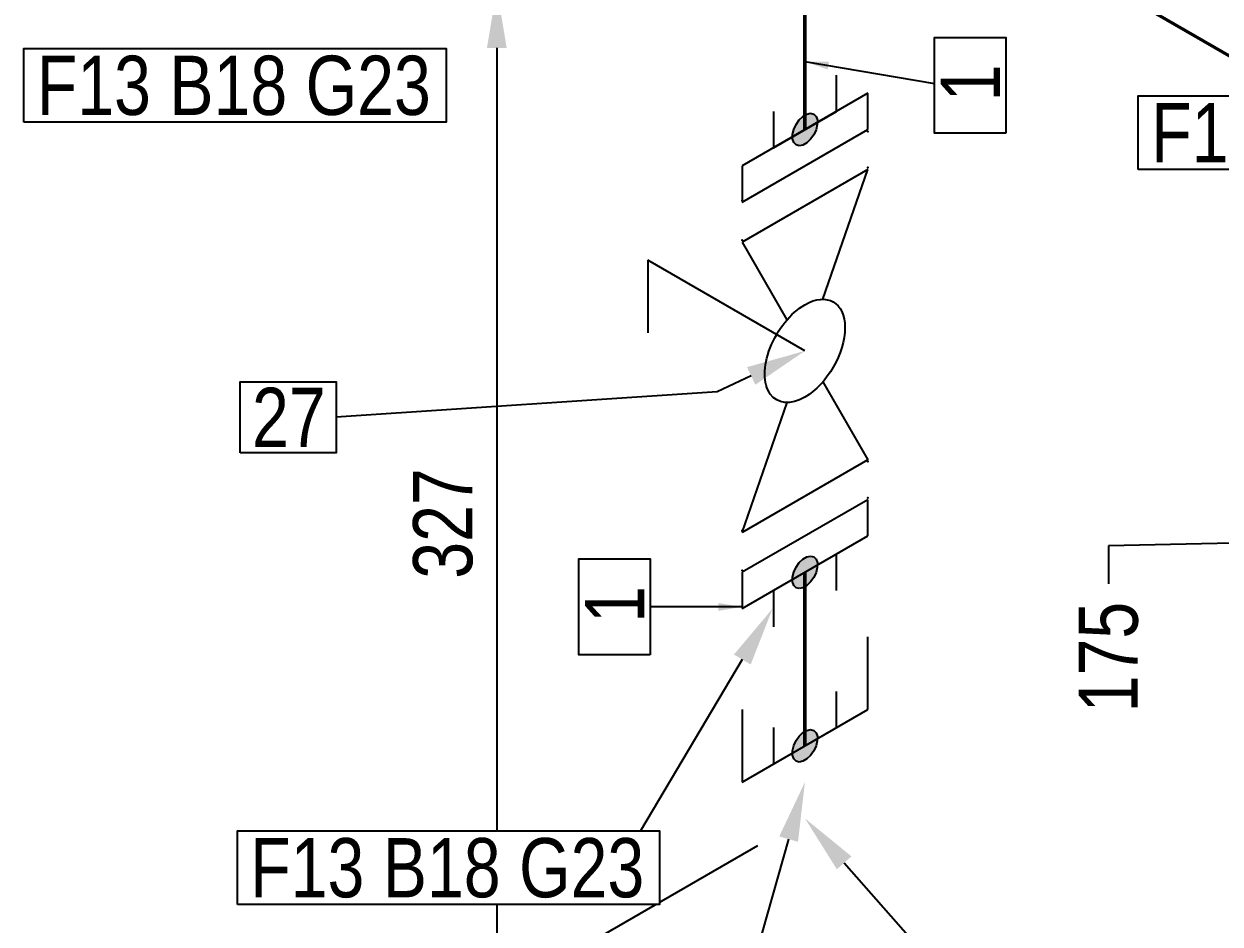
# Model space of a CAD drawing. Header units: millimetres. Extents: x 0 to 594, y 0 to 420.
# Drawn here: x 142.8 to 193.2, y 142.6 to 180.6 of the extents above; entities that cross this region are included whole.
import ezdxf
from ezdxf import colors
from ezdxf.entities.mleader import LeaderData, LeaderLine
from ezdxf.enums import TextEntityAlignment as Align
from ezdxf.math import Vec2, Vec3

# ---------------------------------------------------------------- set-up
doc = ezdxf.new("R2010")
doc.units = ezdxf.units.MM
doc.header["$LTSCALE"] = 0.25
for name, color, linetype in [('기호 작은 보어', 4, 'Continuous'), ('밸브', 4, 'Continuous'), ('용접', 1, 'Continuous'), ('주석', 7, 'Continuous'), ('치수', 1, 'Continuous')]:
    doc.layers.add(name, color=color, linetype=linetype)
doc.layers.add('파이프 작은 보어', color=30, linetype='Continuous', lineweight=50)
doc.styles.add('AdskIsoAnnotation', font='arial.ttf', dxfattribs={"width": 0.8, "height": 1})
doc.styles.add('AdskIsoMetric', font='arial.ttf', dxfattribs={"width": 0.8, "height": 2.5})
doc.styles.add('AdskIsoMetric-30', font='arial.ttf', dxfattribs={"width": 0.8, "height": 2.5})
doc.styles.get("Standard").update_dxf_attribs({"font": 'arial.ttf'})
doc.dimstyles.new('AdskIsoMetric', dxfattribs={"dimtxt": 2.5, "dimasz": 2.5, "dimexe": 1, "dimexo": 2, "dimgap": 0.8, "dimtad": 1, "dimdec": 0, "dimrnd": 1, "dimzin": 0, "dimdsep": 46, "dimtxsty": 'AdskIsoMetric', "dimcen": 0, "dimclrt": 7, "dimadec": 0, "dimazin": 0, "dimtfac": 1, "dimtdec": 0, "dimtmove": 1, "dimatfit": 3, "dimfxl": 0, "dimfrac": 2, "dimtolj": 1, "dimtzin": 0, "dimarcsym": 0})

# ---------------------------------------------------------------- blocks, each defined once
blk = doc.blocks.new('나사 캡-1-IsoRight')
at = {"color": 0, "linetype": 'ByBlock', "lineweight": -2, "extrusion": (0.707107, 0.408248, -0.57735)}
for p, q in [((0.2652, 0.051), (0.0884, 0.1531)), ((0.0884, 0.1531), (0.0884, -0.2552)), ((0.0884, -0.2552), (0.2652, -0.3572))]:
    blk.add_line(p, q, dxfattribs=at)
blk = doc.blocks.new('플랜지-1-IsoRight')
at = {"color": 0, "linetype": 'ByBlock', "lineweight": -2}
blk.add_wipeout([(0.0442, 0.1786), (-0.0442, 0.2296), (-0.0442, -0.1786), (0.0442, -0.2296)], dxfattribs=at)
at = {"color": 0, "linetype": 'ByBlock', "lineweight": -2, "extrusion": (0.707107, 0.408248, -0.57735)}
for p, q in [((0.0442, 0.1786), (-0.0442, 0.2296)), ((-0.0442, 0.2296), (-0.0442, -0.1786)), ((0.0442, -0.2296), (0.0442, 0.1786)), ((-0.0442, -0.1786), (0.0442, -0.2296))]:
    blk.add_line(p, q, dxfattribs=at)
at = {"color": 0, "linetype": 'ByBlock', "lineweight": -2}
blk.add_wipeout([(0.0442, 0.1786), (-0.0442, 0.2296), (-0.0442, -0.1786), (0.0442, -0.2296)], dxfattribs=at)
at = {"color": 0, "linetype": 'ByBlock', "lineweight": -2, "extrusion": (0.707107, 0.408248, -0.57735)}
for p, q in [((0.0442, 0.1786), (-0.0442, 0.2296)), ((-0.0442, 0.2296), (-0.0442, -0.1786)), ((0.0442, -0.2296), (0.0442, 0.1786)), ((-0.0442, -0.1786), (0.0442, -0.2296))]:
    blk.add_line(p, q, dxfattribs=at)
blk = doc.blocks.new('개스킷-1-IsoRight')
at = {"color": 0, "linetype": 'ByBlock', "lineweight": -2, "extrusion": (1, 0, 0)}
for p in [(-0.0442, 0.2296), (0.0442, 0.1786), (-0.0529, -0.1736), (0.0442, -0.2296)]:
    blk.add_point(p, dxfattribs=at)
blk = doc.blocks.new('볼 밸브-1-IsoRight')
at = {"color": 0, "linetype": 'ByBlock', "lineweight": -2, "extrusion": (0.707107, 0.408248, -0.57735)}
for p, q in [((-0.1006, 0.1164), (-0.3536, 0.4082)), ((-0.3536, 0.4082), (-0.3536, 0)), ((0.1006, 0.0001), (0.3536, 0)), ((-0.3536, 0), (-0.1006, -0.0001)), ((0.3536, 0), (0.3536, -0.4082)), ((0.1125, -0.065), (0.1125, -0.065)), ((0.3536, -0.4082), (0.1007, -0.1162))]:
    blk.add_line(p, q, dxfattribs=at)
at = {"linetype": 'ByBlock', "extrusion": (-1.92296e-16, -1.11022e-16, -1)}
for start_param, end_param in [(-0.785398, 2.356194), (2.356194, 5.497787)]:
    blk.add_ellipse((0, 0), major_axis=(-0.0796, 0.1378), ratio=0.57735, start_param=start_param, end_param=end_param, dxfattribs=at)
blk = doc.blocks.new('Operator_Lever-1-IsoLeft')
at = {"color": 0, "linetype": 'ByBlock', "lineweight": -2, "extrusion": (0, 0.816497, 0.57735)}
for p, q in [((0, 0), (-0.4419, -0.2552)), ((-0.4419, -0.2552), (-0.2652, -0.3572))]:
    blk.add_line(p, q, dxfattribs=at)
blk = doc.blocks.new('*D94')
at = {"layer": 'Defpoints', "color": 0}
for p in [(175.69, 189.578), (216.524, 181.003), (216.524, 166.003)]:
    blk.add_point(p, dxfattribs=at)
at = {"layer": '치수', "color": 0, "lineweight": -2}
blk.add_line((177.855, 203.328), (214.358, 182.253), dxfattribs=at)
at = {"layer": '치수', "color": 0}
for points in [[(178.064, 203.689), (177.647, 202.967), (175.69, 204.578)], [(214.567, 182.614), (214.15, 181.892), (216.524, 181.003)]]:
    blk.add_solid(points, dxfattribs=at)
at = {"layer": '치수', "color": 7, "insert": (199.186, 193.629), "char_height": 2.5, "attachment_point": 5, "rotation": 330, "style": 'AdskIsoMetric-30'}
blk.add_mtext('\\A1;335', dxfattribs=at)
blk = doc.blocks.new('*D96')
at = {"layer": 'Defpoints', "color": 0}
for p in [(175.69, 189.578), (175.69, 147.081), (162.7, 139.581)]:
    blk.add_point(p, dxfattribs=at)
at = {"layer": '치수', "color": 0, "lineweight": -2}
for p, q in [((173.69, 188.423), (161.7, 181.501)), ((162.7, 179.578), (162.7, 142.081)), ((173.69, 145.926), (161.7, 139.003))]:
    blk.add_line(p, q, dxfattribs=at)
at = {"layer": '치수', "color": 0}
for points in [[(162.283, 179.578), (163.116, 179.578), (162.7, 182.078)], [(162.283, 142.081), (163.116, 142.081), (162.7, 139.581)]]:
    blk.add_solid(points, dxfattribs=at)
at = {"layer": '치수', "color": 7, "insert": (160.433, 159.521), "char_height": 2.5, "attachment_point": 5, "rotation": 90, "style": 'AdskIsoMetric-30'}
blk.add_mtext('\\A1;327', dxfattribs=at)
blk = doc.blocks.new('*D123')
at = {"layer": 'Defpoints', "color": 0}
for p in [(216.524, 166.79), (216.524, 166.003), (203.533, 159.29)]:
    blk.add_point(p, dxfattribs=at)
at = {"layer": '치수', "color": 0, "lineweight": -2}
for p, q in [((214.524, 165.635), (202.533, 158.713)), ((214.524, 164.848), (202.533, 157.926)), ((203.533, 161.79), (203.533, 164.29)), ((203.533, 158.897), (188.495, 158.572)), ((203.533, 158.503), (203.533, 159.29)), ((203.533, 158.503), (203.533, 159.29)), ((188.495, 158.572), (188.495, 156.972)), ((203.533, 156.003), (203.533, 153.503))]:
    blk.add_line(p, q, dxfattribs=at)
at = {"layer": '치수', "color": 0}
for points in [[(203.116, 161.79), (203.95, 161.79), (203.533, 159.29)], [(203.116, 156.003), (203.95, 156.003), (203.533, 158.503)]]:
    blk.add_solid(points, dxfattribs=at)
at = {"layer": '치수', "color": 7, "insert": (188.495, 153.885), "char_height": 2.5, "attachment_point": 5, "rotation": 90, "style": 'AdskIsoMetric-30'}
blk.add_mtext('\\A1;175', dxfattribs=at)
blk = doc.blocks.new('*D131')
at = {"layer": 'Defpoints', "color": 0}
for p in [(216.524, 313.699), (194.873, 301.199), (212.988, 155.828)]:
    blk.add_point(p, dxfattribs=at)
at = {"layer": '치수', "color": 0, "lineweight": -2}
for p, q in [((214.524, 312.545), (193.873, 300.622)), ((194.873, 147.87), (194.873, 298.699)), ((210.988, 154.674), (193.873, 144.792))]:
    blk.add_line(p, q, dxfattribs=at)
at = {"layer": '치수', "color": 0}
for points in [[(194.456, 298.699), (195.29, 298.699), (194.873, 301.199)], [(194.456, 147.87), (195.29, 147.87), (194.873, 145.37)]]:
    blk.add_solid(points, dxfattribs=at)
at = {"layer": '치수', "color": 7, "insert": (192.607, 221.976), "char_height": 2.5, "attachment_point": 5, "rotation": 90, "style": 'AdskIsoMetric-30'}
blk.add_mtext('\\A1;1962', dxfattribs=at)
blk = doc.blocks.new('SocketWeld-1-IsoRight')
blk.add_hatch(color=256).paths.add_polyline_path([(0.0055, 0.0371), (0.0057, 0.0369), (0.006, 0.0367), (0.0062, 0.0365), (0.0064, 0.0363), (0.0066, 0.0361), (0.0068, 0.0359), (0.007, 0.0357), (0.0072, 0.0355), (0.0075, 0.0353), (0.0077, 0.0351), (0.0079, 0.0349), (0.0081, 0.0347), (0.0083, 0.0345), (0.0085, 0.0343), (0.0088, 0.0341), (0.009, 0.0339), (0.0092, 0.0337), (0.0094, 0.0334), (0.0096, 0.0332), (0.0098, 0.033), (0.01, 0.0328), (0.0103, 0.0326), (0.0105, 0.0324), (0.0107, 0.0322), (0.0109, 0.032), (0.0111, 0.0318), (0.0113, 0.0316), (0.0115, 0.0314), (0.0118, 0.0312), (0.012, 0.031), (0.0122, 0.0308), (0.0124, 0.0306), (0.0126, 0.0304), (0.0128, 0.0302), (0.013, 0.03), (0.0133, 0.0298), (0.0135, 0.0296), (0.0137, 0.0294), (0.0139, 0.0292), (0.0141, 0.0289), (0.0143, 0.0287), (0.0145, 0.0285), (0.0148, 0.0283), (0.015, 0.0281), (0.0152, 0.0279), (0.0154, 0.0277), (0.0156, 0.0275), (0.0158, 0.0273), (0.0161, 0.0271), (0.0161, 0.0271), (0.0162, 0.0268), (0.0164, 0.0266), (0.0166, 0.0263), (0.0168, 0.0261), (0.017, 0.0258), (0.0171, 0.0256), (0.0173, 0.0253), (0.0175, 0.025), (0.0177, 0.0248), (0.0179, 0.0245), (0.0181, 0.0243), (0.0182, 0.024), (0.0184, 0.0237), (0.0186, 0.0235), (0.0188, 0.0232), (0.019, 0.023), (0.0192, 0.0227), (0.0193, 0.0225), (0.0195, 0.0222), (0.0197, 0.0219), (0.0199, 0.0217), (0.0201, 0.0214), (0.0203, 0.0212), (0.0204, 0.0209), (0.0206, 0.0206), (0.0208, 0.0204), (0.021, 0.0201), (0.0212, 0.0199), (0.0213, 0.0196), (0.0215, 0.0193), (0.0217, 0.0191), (0.0219, 0.0188), (0.0221, 0.0186), (0.0223, 0.0183), (0.0224, 0.0181), (0.0226, 0.0178), (0.0228, 0.0175), (0.023, 0.0173), (0.0232, 0.017), (0.0234, 0.0168), (0.0235, 0.0165), (0.0237, 0.0162), (0.0239, 0.016), (0.0241, 0.0157), (0.0243, 0.0155), (0.0245, 0.0152), (0.0246, 0.015), (0.0248, 0.0147), (0.025, 0.0144), (0.025, 0.0144), (0.0251, 0.0141), (0.0253, 0.0139), (0.0254, 0.0136), (0.0255, 0.0133), (0.0257, 0.013), (0.0258, 0.0127), (0.0259, 0.0124), (0.0261, 0.0121), (0.0262, 0.0118), (0.0263, 0.0116), (0.0265, 0.0113), (0.0266, 0.011), (0.0267, 0.0107), (0.0269, 0.0104), (0.027, 0.0101), (0.0271, 0.0098), (0.0273, 0.0095), (0.0274, 0.0093), (0.0275, 0.009), (0.0277, 0.0087), (0.0278, 0.0084), (0.0279, 0.0081), (0.0281, 0.0078), (0.0282, 0.0075), (0.0283, 0.0072), (0.0284, 0.007), (0.0286, 0.0067), (0.0287, 0.0064), (0.0288, 0.0061), (0.029, 0.0058), (0.0291, 0.0055), (0.0292, 0.0052), (0.0294, 0.0049), (0.0295, 0.0047), (0.0296, 0.0044), (0.0298, 0.0041), (0.0299, 0.0038), (0.03, 0.0035), (0.0302, 0.0032), (0.0303, 0.0029), (0.0304, 0.0026), (0.0306, 0.0024), (0.0307, 0.0021), (0.0308, 0.0018), (0.031, 0.0015), (0.0311, 0.0012), (0.0312, 0.0009), (0.0314, 0.0006), (0.0315, 0.0003), (0.0315, 0.0003), (0.0316, 0.0001), (0.0316, -0.0002), (0.0317, -0.0005), (0.0318, -0.0008), (0.0319, -0.0011), (0.0319, -0.0014), (0.032, -0.0017), (0.0321, -0.002), (0.0321, -0.0022), (0.0322, -0.0025), (0.0323, -0.0028), (0.0323, -0.0031), (0.0324, -0.0034), (0.0325, -0.0037), (0.0325, -0.004), (0.0326, -0.0043), (0.0327, -0.0046), (0.0328, -0.0048), (0.0328, -0.0051), (0.0329, -0.0054), (0.033, -0.0057), (0.033, -0.006), (0.0331, -0.0063), (0.0332, -0.0066), (0.0332, -0.0069), (0.0333, -0.0071), (0.0334, -0.0074), (0.0335, -0.0077), (0.0335, -0.008), (0.0336, -0.0083), (0.0337, -0.0086), (0.0337, -0.0089), (0.0338, -0.0092), (0.0339, -0.0095), (0.0339, -0.0097), (0.034, -0.01), (0.0341, -0.0103), (0.0342, -0.0106), (0.0342, -0.0109), (0.0343, -0.0112), (0.0344, -0.0115), (0.0344, -0.0118), (0.0345, -0.012), (0.0346, -0.0123), (0.0346, -0.0126), (0.0347, -0.0129), (0.0348, -0.0132), (0.0349, -0.0135), (0.0349, -0.0138), (0.0349, -0.0138), (0.0349, -0.014), (0.0349, -0.0143), (0.0349, -0.0146), (0.0349, -0.0148), (0.0349, -0.0151), (0.0349, -0.0153), (0.0349, -0.0156), (0.0349, -0.0159), (0.0349, -0.0161), (0.0349, -0.0164), (0.0349, -0.0166), (0.0349, -0.0169), (0.0349, -0.0172), (0.0349, -0.0174), (0.0349, -0.0177), (0.0349, -0.0179), (0.0349, -0.0182), (0.0349, -0.0185), (0.0349, -0.0187), (0.0349, -0.019), (0.0349, -0.0192), (0.0349, -0.0195), (0.0349, -0.0198), (0.0349, -0.02), (0.0349, -0.0203), (0.0349, -0.0206), (0.0349, -0.0208), (0.0349, -0.0211), (0.0349, -0.0213), (0.0349, -0.0216), (0.0349, -0.0219), (0.0349, -0.0221), (0.0349, -0.0224), (0.0349, -0.0226), (0.0349, -0.0229), (0.0349, -0.0232), (0.0349, -0.0234), (0.0349, -0.0237), (0.0349, -0.0239), (0.0349, -0.0242), (0.0349, -0.0245), (0.0349, -0.0247), (0.0349, -0.025), (0.0349, -0.0252), (0.0349, -0.0255), (0.0349, -0.0258), (0.0349, -0.026), (0.0349, -0.0263), (0.0349, -0.0265), (0.0349, -0.0265), (0.0349, -0.0268), (0.0348, -0.027), (0.0347, -0.0272), (0.0346, -0.0274), (0.0346, -0.0276), (0.0345, -0.0278), (0.0344, -0.028), (0.0344, -0.0282), (0.0343, -0.0284), (0.0342, -0.0286), (0.0342, -0.0288), (0.0341, -0.029), (0.034, -0.0292), (0.0339, -0.0295), (0.0339, -0.0297), (0.0338, -0.0299), (0.0337, -0.0301), (0.0337, -0.0303), (0.0336, -0.0305), (0.0335, -0.0307), (0.0335, -0.0309), (0.0334, -0.0311), (0.0333, -0.0313), (0.0332, -0.0315), (0.0332, -0.0317), (0.0331, -0.0319), (0.033, -0.0322), (0.033, -0.0324), (0.0329, -0.0326), (0.0328, -0.0328), (0.0328, -0.033), (0.0327, -0.0332), (0.0326, -0.0334), (0.0325, -0.0336), (0.0325, -0.0338), (0.0324, -0.034), (0.0323, -0.0342), (0.0323, -0.0344), (0.0322, -0.0346), (0.0321, -0.0349), (0.0321, -0.0351), (0.032, -0.0353), (0.0319, -0.0355), (0.0319, -0.0357), (0.0318, -0.0359), (0.0317, -0.0361), (0.0316, -0.0363), (0.0316, -0.0365), (0.0315, -0.0367), (0.0315, -0.0367), (0.0314, -0.0369), (0.0312, -0.037), (0.0311, -0.0371), (0.031, -0.0373), (0.0308, -0.0374), (0.0307, -0.0375), (0.0306, -0.0377), (0.0304, -0.0378), (0.0303, -0.0379), (0.0302, -0.0381), (0.03, -0.0382), (0.0299, -0.0383), (0.0298, -0.0385), (0.0296, -0.0386), (0.0295, -0.0387), (0.0294, -0.0389), (0.0292, -0.039), (0.0291, -0.0391), (0.029, -0.0393), (0.0288, -0.0394), (0.0287, -0.0395), (0.0286, -0.0397), (0.0284, -0.0398), (0.0283, -0.0399), (0.0282, -0.0401), (0.0281, -0.0402), (0.0279, -0.0403), (0.0278, -0.0405), (0.0277, -0.0406), (0.0275, -0.0408), (0.0274, -0.0409), (0.0273, -0.041), (0.0271, -0.0412), (0.027, -0.0413), (0.0269, -0.0414), (0.0267, -0.0416), (0.0266, -0.0417), (0.0265, -0.0418), (0.0263, -0.042), (0.0262, -0.0421), (0.0261, -0.0422), (0.0259, -0.0424), (0.0258, -0.0425), (0.0257, -0.0426), (0.0255, -0.0428), (0.0254, -0.0429), (0.0253, -0.043), (0.0251, -0.0432), (0.025, -0.0433), (0.025, -0.0433), (0.0248, -0.0433), (0.0246, -0.0434), (0.0245, -0.0434), (0.0243, -0.0435), (0.0241, -0.0435), (0.0239, -0.0436), (0.0237, -0.0436), (0.0235, -0.0437), (0.0234, -0.0437), (0.0232, -0.0438), (0.023, -0.0438), (0.0228, -0.0439), (0.0226, -0.0439), (0.0224, -0.044), (0.0223, -0.044), (0.0221, -0.0441), (0.0219, -0.0441), (0.0217, -0.0442), (0.0215, -0.0442), (0.0213, -0.0443), (0.0212, -0.0443), (0.021, -0.0444), (0.0208, -0.0444), (0.0206, -0.0444), (0.0204, -0.0445), (0.0203, -0.0445), (0.0201, -0.0446), (0.0199, -0.0446), (0.0197, -0.0447), (0.0195, -0.0447), (0.0193, -0.0448), (0.0192, -0.0448), (0.019, -0.0449), (0.0188, -0.0449), (0.0186, -0.045), (0.0184, -0.045), (0.0182, -0.0451), (0.0181, -0.0451), (0.0179, -0.0452), (0.0177, -0.0452), (0.0175, -0.0453), (0.0173, -0.0453), (0.0171, -0.0454), (0.017, -0.0454), (0.0168, -0.0455), (0.0166, -0.0455), (0.0164, -0.0455), (0.0162, -0.0456), (0.0161, -0.0456), (0.0161, -0.0456), (0.0158, -0.0456), (0.0156, -0.0456), (0.0154, -0.0455), (0.0152, -0.0455), (0.015, -0.0454), (0.0148, -0.0454), (0.0145, -0.0453), (0.0143, -0.0453), (0.0141, -0.0453), (0.0139, -0.0452), (0.0137, -0.0452), (0.0135, -0.0451), (0.0133, -0.0451), (0.013, -0.045), (0.0128, -0.045), (0.0126, -0.0449), (0.0124, -0.0449), (0.0122, -0.0449), (0.012, -0.0448), (0.0118, -0.0448), (0.0115, -0.0447), (0.0113, -0.0447), (0.0111, -0.0446), (0.0109, -0.0446), (0.0107, -0.0446), (0.0105, -0.0445), (0.0103, -0.0445), (0.01, -0.0444), (0.0098, -0.0444), (0.0096, -0.0443), (0.0094, -0.0443), (0.0092, -0.0443), (0.009, -0.0442), (0.0088, -0.0442), (0.0085, -0.0441), (0.0083, -0.0441), (0.0081, -0.044), (0.0079, -0.044), (0.0077, -0.0439), (0.0075, -0.0439), (0.0072, -0.0439), (0.007, -0.0438), (0.0068, -0.0438), (0.0066, -0.0437), (0.0064, -0.0437), (0.0062, -0.0436), (0.006, -0.0436), (0.0057, -0.0436), (0.0055, -0.0435), (0.0055, -0.0435), (0.0053, -0.0434), (0.0051, -0.0433), (0.0049, -0.0431), (0.0046, -0.043), (0.0044, -0.0429), (0.0042, -0.0427), (0.004, -0.0426), (0.0037, -0.0425), (0.0035, -0.0423), (0.0033, -0.0422), (0.003, -0.0421), (0.0028, -0.042), (0.0026, -0.0418), (0.0024, -0.0417), (0.0021, -0.0416), (0.0019, -0.0414), (0.0017, -0.0413), (0.0015, -0.0412), (0.0012, -0.041), (0.001, -0.0409), (0.0008, -0.0408), (0.0006, -0.0406), (0.0003, -0.0405), (0.0001, -0.0404), (-0.0001, -0.0403), (-0.0003, -0.0401), (-0.0006, -0.04), (-0.0008, -0.0399), (-0.001, -0.0397), (-0.0012, -0.0396), (-0.0015, -0.0395), (-0.0017, -0.0393), (-0.0019, -0.0392), (-0.0021, -0.0391), (-0.0024, -0.039), (-0.0026, -0.0388), (-0.0028, -0.0387), (-0.003, -0.0386), (-0.0033, -0.0384), (-0.0035, -0.0383), (-0.0037, -0.0382), (-0.004, -0.038), (-0.0042, -0.0379), (-0.0044, -0.0378), (-0.0046, -0.0377), (-0.0049, -0.0375), (-0.0051, -0.0374), (-0.0053, -0.0373), (-0.0055, -0.0371), (-0.0055, -0.0371), (-0.0057, -0.0369), (-0.006, -0.0367), (-0.0062, -0.0365), (-0.0064, -0.0363), (-0.0066, -0.0361), (-0.0068, -0.0359), (-0.007, -0.0357), (-0.0072, -0.0355), (-0.0075, -0.0353), (-0.0077, -0.0351), (-0.0079, -0.0349), (-0.0081, -0.0347), (-0.0083, -0.0345), (-0.0085, -0.0343), (-0.0088, -0.0341), (-0.009, -0.0339), (-0.0092, -0.0337), (-0.0094, -0.0334), (-0.0096, -0.0332), (-0.0098, -0.033), (-0.01, -0.0328), (-0.0103, -0.0326), (-0.0105, -0.0324), (-0.0107, -0.0322), (-0.0109, -0.032), (-0.0111, -0.0318), (-0.0113, -0.0316), (-0.0115, -0.0314), (-0.0118, -0.0312), (-0.012, -0.031), (-0.0122, -0.0308), (-0.0124, -0.0306), (-0.0126, -0.0304), (-0.0128, -0.0302), (-0.013, -0.03), (-0.0133, -0.0298), (-0.0135, -0.0296), (-0.0137, -0.0294), (-0.0139, -0.0292), (-0.0141, -0.0289), (-0.0143, -0.0287), (-0.0145, -0.0285), (-0.0148, -0.0283), (-0.015, -0.0281), (-0.0152, -0.0279), (-0.0154, -0.0277), (-0.0156, -0.0275), (-0.0158, -0.0273), (-0.0161, -0.0271), (-0.0161, -0.0271), (-0.0162, -0.0268), (-0.0164, -0.0266), (-0.0166, -0.0263), (-0.0168, -0.0261), (-0.017, -0.0258), (-0.0171, -0.0256), (-0.0173, -0.0253), (-0.0175, -0.025), (-0.0177, -0.0248), (-0.0179, -0.0245), (-0.0181, -0.0243), (-0.0182, -0.024), (-0.0184, -0.0237), (-0.0186, -0.0235), (-0.0188, -0.0232), (-0.019, -0.023), (-0.0192, -0.0227), (-0.0193, -0.0225), (-0.0195, -0.0222), (-0.0197, -0.0219), (-0.0199, -0.0217), (-0.0201, -0.0214), (-0.0203, -0.0212), (-0.0204, -0.0209), (-0.0206, -0.0206), (-0.0208, -0.0204), (-0.021, -0.0201), (-0.0212, -0.0199), (-0.0213, -0.0196), (-0.0215, -0.0193), (-0.0217, -0.0191), (-0.0219, -0.0188), (-0.0221, -0.0186), (-0.0223, -0.0183), (-0.0224, -0.0181), (-0.0226, -0.0178), (-0.0228, -0.0175), (-0.023, -0.0173), (-0.0232, -0.017), (-0.0234, -0.0168), (-0.0235, -0.0165), (-0.0237, -0.0162), (-0.0239, -0.016), (-0.0241, -0.0157), (-0.0243, -0.0155), (-0.0245, -0.0152), (-0.0246, -0.015), (-0.0248, -0.0147), (-0.025, -0.0144), (-0.025, -0.0144), (-0.0251, -0.0141), (-0.0253, -0.0139), (-0.0254, -0.0136), (-0.0255, -0.0133), (-0.0257, -0.013), (-0.0258, -0.0127), (-0.0259, -0.0124), (-0.0261, -0.0121), (-0.0262, -0.0118), (-0.0263, -0.0116), (-0.0265, -0.0113), (-0.0266, -0.011), (-0.0267, -0.0107), (-0.0269, -0.0104), (-0.027, -0.0101), (-0.0271, -0.0098), (-0.0273, -0.0095), (-0.0274, -0.0093), (-0.0275, -0.009), (-0.0277, -0.0087), (-0.0278, -0.0084), (-0.0279, -0.0081), (-0.0281, -0.0078), (-0.0282, -0.0075), (-0.0283, -0.0072), (-0.0284, -0.007), (-0.0286, -0.0067), (-0.0287, -0.0064), (-0.0288, -0.0061), (-0.029, -0.0058), (-0.0291, -0.0055), (-0.0292, -0.0052), (-0.0294, -0.0049), (-0.0295, -0.0047), (-0.0296, -0.0044), (-0.0298, -0.0041), (-0.0299, -0.0038), (-0.03, -0.0035), (-0.0302, -0.0032), (-0.0303, -0.0029), (-0.0304, -0.0026), (-0.0306, -0.0024), (-0.0307, -0.0021), (-0.0308, -0.0018), (-0.031, -0.0015), (-0.0311, -0.0012), (-0.0312, -0.0009), (-0.0314, -0.0006), (-0.0315, -0.0003), (-0.0315, -0.0003), (-0.0316, -0.0001), (-0.0316, 0.0002), (-0.0317, 0.0005), (-0.0318, 0.0008), (-0.0319, 0.0011), (-0.0319, 0.0014), (-0.032, 0.0017), (-0.0321, 0.002), (-0.0321, 0.0022), (-0.0322, 0.0025), (-0.0323, 0.0028), (-0.0323, 0.0031), (-0.0324, 0.0034), (-0.0325, 0.0037), (-0.0325, 0.004), (-0.0326, 0.0043), (-0.0327, 0.0046), (-0.0328, 0.0048), (-0.0328, 0.0051), (-0.0329, 0.0054), (-0.033, 0.0057), (-0.033, 0.006), (-0.0331, 0.0063), (-0.0332, 0.0066), (-0.0332, 0.0069), (-0.0333, 0.0071), (-0.0334, 0.0074), (-0.0335, 0.0077), (-0.0335, 0.008), (-0.0336, 0.0083), (-0.0337, 0.0086), (-0.0337, 0.0089), (-0.0338, 0.0092), (-0.0339, 0.0095), (-0.0339, 0.0097), (-0.034, 0.01), (-0.0341, 0.0103), (-0.0342, 0.0106), (-0.0342, 0.0109), (-0.0343, 0.0112), (-0.0344, 0.0115), (-0.0344, 0.0118), (-0.0345, 0.012), (-0.0346, 0.0123), (-0.0346, 0.0126), (-0.0347, 0.0129), (-0.0348, 0.0132), (-0.0349, 0.0135), (-0.0349, 0.0138), (-0.0349, 0.0138), (-0.0349, 0.014), (-0.0349, 0.0143), (-0.0349, 0.0146), (-0.0349, 0.0148), (-0.0349, 0.0151), (-0.0349, 0.0153), (-0.0349, 0.0156), (-0.0349, 0.0159), (-0.0349, 0.0161), (-0.0349, 0.0164), (-0.0349, 0.0166), (-0.0349, 0.0169), (-0.0349, 0.0172), (-0.0349, 0.0174), (-0.0349, 0.0177), (-0.0349, 0.0179), (-0.0349, 0.0182), (-0.0349, 0.0185), (-0.0349, 0.0187), (-0.0349, 0.019), (-0.0349, 0.0192), (-0.0349, 0.0195), (-0.0349, 0.0198), (-0.0349, 0.02), (-0.0349, 0.0203), (-0.0349, 0.0206), (-0.0349, 0.0208), (-0.0349, 0.0211), (-0.0349, 0.0213), (-0.0349, 0.0216), (-0.0349, 0.0219), (-0.0349, 0.0221), (-0.0349, 0.0224), (-0.0349, 0.0226), (-0.0349, 0.0229), (-0.0349, 0.0232), (-0.0349, 0.0234), (-0.0349, 0.0237), (-0.0349, 0.0239), (-0.0349, 0.0242), (-0.0349, 0.0245), (-0.0349, 0.0247), (-0.0349, 0.025), (-0.0349, 0.0252), (-0.0349, 0.0255), (-0.0349, 0.0258), (-0.0349, 0.026), (-0.0349, 0.0263), (-0.0349, 0.0265), (-0.0349, 0.0265), (-0.0349, 0.0268), (-0.0348, 0.027), (-0.0347, 0.0272), (-0.0346, 0.0274), (-0.0346, 0.0276), (-0.0345, 0.0278), (-0.0344, 0.028), (-0.0344, 0.0282), (-0.0343, 0.0284), (-0.0342, 0.0286), (-0.0342, 0.0288), (-0.0341, 0.029), (-0.034, 0.0292), (-0.0339, 0.0295), (-0.0339, 0.0297), (-0.0338, 0.0299), (-0.0337, 0.0301), (-0.0337, 0.0303), (-0.0336, 0.0305), (-0.0335, 0.0307), (-0.0335, 0.0309), (-0.0334, 0.0311), (-0.0333, 0.0313), (-0.0332, 0.0315), (-0.0332, 0.0317), (-0.0331, 0.0319), (-0.033, 0.0322), (-0.033, 0.0324), (-0.0329, 0.0326), (-0.0328, 0.0328), (-0.0328, 0.033), (-0.0327, 0.0332), (-0.0326, 0.0334), (-0.0325, 0.0336), (-0.0325, 0.0338), (-0.0324, 0.034), (-0.0323, 0.0342), (-0.0323, 0.0344), (-0.0322, 0.0346), (-0.0321, 0.0349), (-0.0321, 0.0351), (-0.032, 0.0353), (-0.0319, 0.0355), (-0.0319, 0.0357), (-0.0318, 0.0359), (-0.0317, 0.0361), (-0.0316, 0.0363), (-0.0316, 0.0365), (-0.0315, 0.0367), (-0.0315, 0.0367), (-0.0314, 0.0369), (-0.0312, 0.037), (-0.0311, 0.0371), (-0.031, 0.0373), (-0.0308, 0.0374), (-0.0307, 0.0375), (-0.0306, 0.0377), (-0.0304, 0.0378), (-0.0303, 0.0379), (-0.0302, 0.0381), (-0.03, 0.0382), (-0.0299, 0.0383), (-0.0298, 0.0385), (-0.0296, 0.0386), (-0.0295, 0.0387), (-0.0294, 0.0389), (-0.0292, 0.039), (-0.0291, 0.0391), (-0.029, 0.0393), (-0.0288, 0.0394), (-0.0287, 0.0395), (-0.0286, 0.0397), (-0.0284, 0.0398), (-0.0283, 0.0399), (-0.0282, 0.0401), (-0.0281, 0.0402), (-0.0279, 0.0403), (-0.0278, 0.0405), (-0.0277, 0.0406), (-0.0275, 0.0408), (-0.0274, 0.0409), (-0.0273, 0.041), (-0.0271, 0.0412), (-0.027, 0.0413), (-0.0269, 0.0414), (-0.0267, 0.0416), (-0.0266, 0.0417), (-0.0265, 0.0418), (-0.0263, 0.042), (-0.0262, 0.0421), (-0.0261, 0.0422), (-0.0259, 0.0424), (-0.0258, 0.0425), (-0.0257, 0.0426), (-0.0255, 0.0428), (-0.0254, 0.0429), (-0.0253, 0.043), (-0.0251, 0.0432), (-0.025, 0.0433), (-0.025, 0.0433), (-0.0248, 0.0433), (-0.0246, 0.0434), (-0.0245, 0.0434), (-0.0243, 0.0435), (-0.0241, 0.0435), (-0.0239, 0.0436), (-0.0237, 0.0436), (-0.0235, 0.0437), (-0.0234, 0.0437), (-0.0232, 0.0438), (-0.023, 0.0438), (-0.0228, 0.0439), (-0.0226, 0.0439), (-0.0224, 0.044), (-0.0223, 0.044), (-0.0221, 0.0441), (-0.0219, 0.0441), (-0.0217, 0.0442), (-0.0215, 0.0442), (-0.0213, 0.0443), (-0.0212, 0.0443), (-0.021, 0.0444), (-0.0208, 0.0444), (-0.0206, 0.0444), (-0.0204, 0.0445), (-0.0203, 0.0445), (-0.0201, 0.0446), (-0.0199, 0.0446), (-0.0197, 0.0447), (-0.0195, 0.0447), (-0.0193, 0.0448), (-0.0192, 0.0448), (-0.019, 0.0449), (-0.0188, 0.0449), (-0.0186, 0.045), (-0.0184, 0.045), (-0.0182, 0.0451), (-0.0181, 0.0451), (-0.0179, 0.0452), (-0.0177, 0.0452), (-0.0175, 0.0453), (-0.0173, 0.0453), (-0.0171, 0.0454), (-0.017, 0.0454), (-0.0168, 0.0455), (-0.0166, 0.0455), (-0.0164, 0.0455), (-0.0162, 0.0456), (-0.0161, 0.0456), (-0.0161, 0.0456), (-0.0158, 0.0456), (-0.0156, 0.0456), (-0.0154, 0.0455), (-0.0152, 0.0455), (-0.015, 0.0454), (-0.0148, 0.0454), (-0.0145, 0.0453), (-0.0143, 0.0453), (-0.0141, 0.0453), (-0.0139, 0.0452), (-0.0137, 0.0452), (-0.0135, 0.0451), (-0.0133, 0.0451), (-0.013, 0.045), (-0.0128, 0.045), (-0.0126, 0.0449), (-0.0124, 0.0449), (-0.0122, 0.0449), (-0.012, 0.0448), (-0.0118, 0.0448), (-0.0115, 0.0447), (-0.0113, 0.0447), (-0.0111, 0.0446), (-0.0109, 0.0446), (-0.0107, 0.0446), (-0.0105, 0.0445), (-0.0103, 0.0445), (-0.01, 0.0444), (-0.0098, 0.0444), (-0.0096, 0.0443), (-0.0094, 0.0443), (-0.0092, 0.0443), (-0.009, 0.0442), (-0.0088, 0.0442), (-0.0085, 0.0441), (-0.0083, 0.0441), (-0.0081, 0.044), (-0.0079, 0.044), (-0.0077, 0.0439), (-0.0075, 0.0439), (-0.0072, 0.0439), (-0.007, 0.0438), (-0.0068, 0.0438), (-0.0066, 0.0437), (-0.0064, 0.0437), (-0.0062, 0.0436), (-0.006, 0.0436), (-0.0057, 0.0436), (-0.0055, 0.0435), (-0.0055, 0.0435), (-0.0053, 0.0434), (-0.0051, 0.0433), (-0.0049, 0.0431), (-0.0046, 0.043), (-0.0044, 0.0429), (-0.0042, 0.0427), (-0.004, 0.0426), (-0.0037, 0.0425), (-0.0035, 0.0423), (-0.0033, 0.0422), (-0.003, 0.0421), (-0.0028, 0.042), (-0.0026, 0.0418), (-0.0024, 0.0417), (-0.0021, 0.0416), (-0.0019, 0.0414), (-0.0017, 0.0413), (-0.0015, 0.0412), (-0.0012, 0.041), (-0.001, 0.0409), (-0.0008, 0.0408), (-0.0006, 0.0406), (-0.0003, 0.0405), (-0.0001, 0.0404), (0.0001, 0.0403), (0.0003, 0.0401), (0.0006, 0.04), (0.0008, 0.0399), (0.001, 0.0397), (0.0012, 0.0396), (0.0015, 0.0395), (0.0017, 0.0393), (0.0019, 0.0392), (0.0021, 0.0391), (0.0024, 0.039), (0.0026, 0.0388), (0.0028, 0.0387), (0.003, 0.0386), (0.0033, 0.0384), (0.0035, 0.0383), (0.0037, 0.0382), (0.004, 0.038), (0.0042, 0.0379), (0.0044, 0.0378), (0.0046, 0.0377), (0.0049, 0.0375), (0.0051, 0.0374), (0.0053, 0.0373)], flags=0)
at = {"color": 0, "linetype": 'ByBlock', "lineweight": -2, "extrusion": (0.707107, 0.408248, -0.57735)}
for p, q in [((0, 0.1021), (-0.0884, 0.1531)), ((0, -0.1021), (0, 0.1021)), ((-0.0349, 0.0265), (-0.0315, 0.0367)), ((-0.0315, 0.0367), (-0.025, 0.0433)), ((-0.025, 0.0433), (-0.0161, 0.0456)), ((-0.0161, 0.0456), (-0.0055, 0.0435)), ((-0.0055, 0.0435), (0.0055, 0.0371)), ((0.0055, 0.0371), (0.0161, 0.0271)), ((-0.0349, 0.0138), (-0.0349, 0.0265)), ((-0.0315, -0.0003), (-0.0349, 0.0138)), ((0.0161, 0.0271), (0.025, 0.0144)), ((0.025, 0.0144), (0.0315, 0.0003)), ((0.0315, 0.0003), (0.0349, -0.0138)), ((-0.025, -0.0144), (-0.0315, -0.0003)), ((-0.0161, -0.0271), (-0.025, -0.0144)), ((-0.0055, -0.0371), (-0.0161, -0.0271)), ((0.0349, -0.0265), (0.0315, -0.0367)), ((0.0349, -0.0138), (0.0349, -0.0265)), ((-0.0884, -0.051), (0, -0.1021)), ((0.0055, -0.0435), (-0.0055, -0.0371)), ((0.0161, -0.0456), (0.0055, -0.0435)), ((0.025, -0.0433), (0.0161, -0.0456)), ((0.0315, -0.0367), (0.025, -0.0433))]:
    blk.add_line(p, q, dxfattribs=at)
blk = doc.blocks.new('AnnoRect')
at = {"color": 0, "linetype": 'ByBlock', "lineweight": -2}
blk.add_wipeout([(-0.8095, -0.6), (-0.8095, 0.6), (0.8095, 0.6), (0.8095, -0.6)], dxfattribs=at)
blk.add_lwpolyline([(-0.8095, -0.6), (-0.8095, 0.6), (0.8095, 0.6), (0.8095, -0.6)], close=True, dxfattribs=at)
at = {"color": 0, "linetype": 'ByBlock', "lineweight": -2, "style": 'AdskIsoAnnotation', "width": 0.8}
blk.add_attdef('XX', text='', height=1, dxfattribs=at).set_placement((0, 0), align=Align.MIDDLE_CENTER)

msp = doc.modelspace()

# ---------------------------------------------------------------- linework, layer by layer
at = {"layer": '파이프 작은 보어'}
msp.add_lwpolyline([(210.3998, 169.5385), (180.9934, 186.5163)], dxfattribs=at)

# ---------------------------------------------------------------- block references
at = {"layer": '기호 작은 보어', "xscale": 15, "yscale": 15, "zscale": 15, "rotation": 120}
msp.add_blockref('나사 캡-1-IsoRight', (175.6901, 148.6118), dxfattribs=at)
at = {"layer": '밸브', "xscale": 15, "yscale": 15, "zscale": 15}
for name, p, rotation in [('플랜지-1-IsoRight', (175.6901, 175.3701), 299.9999999999999), ('Operator_Lever-1-IsoLeft', (175.6901, 166.7986), 300.0000000000241), ('플랜지-1-IsoRight', (175.6901, 158.227), 119.9999999999519)]:
    msp.add_blockref(name, p, dxfattribs=dict(at, rotation=rotation))
at = {"layer": '용접', "xscale": 15, "yscale": 15, "zscale": 15, "rotation": 300.0000000000082}
msp.add_blockref('SocketWeld-1-IsoRight', (175.6901, 150.1427), dxfattribs=at)

# ---------------------------------------------------------------- dimensions: what is measured, and where the dimension line sits
at = {"layer": '치수'}
for base, p1, p2, text, override, picture, middle in [((194.8729, 301.1993), (212.988, 155.8284), (216.5235, 313.6993), '1962', {"dimtad": 0, "dimlfac": 12.427605, "dimtxsty": 'AdskIsoMetric-30', "dimse1": 0, "dimse2": 0, "dimsd1": 0, "dimsd2": 0, "dimtmove": 1}, '*D131', (192.6066, 221.9761)), ((203.5331, 159.2901), (216.5235, 166.003), (216.5235, 166.7901), '175', {"dimtad": 0, "dimlfac": 221.94867, "dimtxsty": 'AdskIsoMetric-30', "dimse1": 0, "dimse2": 0, "dimsd1": 0, "dimsd2": 0, "dimtmove": 1}, '*D123', (188.4953, 156.1725))]:
    dim = msp.add_linear_dim(base=base, p1=p1, p2=p2, angle=90, text=text, dimstyle='AdskIsoMetric', override=override, dxfattribs=at)
    dim.commit()
    dim.dimension.update_dxf_attribs({"geometry": picture, "text_midpoint": middle, "dimtype": 160})

# ---------------------------------------------------------------- leaders
at = {"layer": '주석'}
ml = msp.add_multileader_mtext('Standard', dxfattribs=at)
ml.set_content('')
ml.set_leader_properties()
ml.build(insert=Vec2(0, 0))
ml.multileader.update_dxf_attribs({"dogleg_length": 0, "arrow_head_size": 0})
ctx = ml.context
ctx.base_point, ctx.arrow_head_size, ctx.plane_origin = Vec3(181.1594, 178.0838), 0, Vec3(44.6593, 0)
notes = []
notes.append((ctx, [(0, (1, 1, 0), (181.1594, 178.0838), (-1, 0), 0, [(0, [(175.6901, 179)], 0, [])])]))
ctx.mtext, ml.multileader.dxf.content_type = None, 0
ml = msp.add_multileader_mtext('Standard', dxfattribs=at)
ml.set_content('')
ml.set_leader_properties()
ml.build(insert=Vec2(0, 0))
ml.multileader.update_dxf_attribs({"dogleg_length": 0, "arrow_head_size": 2.5})
ctx = ml.context
ctx.base_point, ctx.arrow_head_size, ctx.plane_origin = Vec3(155.9297, 164), 2.5, Vec3(44.6593, 0)
notes.append((ctx, [(0, (1, 1, 0), (155.9297, 164), (-1, 0), 0, [(0, [(175.6901, 166.7986), (171.9901, 165.0732)], 0, [])])]))
ctx.mtext, ml.multileader.dxf.content_type = None, 0
ml = msp.add_multileader_mtext('Standard', dxfattribs=at)
ml.set_content('')
ml.set_leader_properties()
ml.build(insert=Vec2(0, 0))
ml.multileader.update_dxf_attribs({"dogleg_length": 0, "arrow_head_size": 2.5})
ctx = ml.context
ctx.base_point, ctx.arrow_head_size, ctx.plane_origin = Vec3(168.6593, 124), 2.5, Vec3(44.6593, 0)
notes.append((ctx, [(0, (1, 1, 0), (168.6593, 124), (-1, 0), 0, [(0, [(175.6901, 148.6118)], 0, [])])]))
ctx.mtext, ml.multileader.dxf.content_type = None, 0
ml = msp.add_multileader_mtext('Standard', dxfattribs=at)
ml.set_content('')
ml.set_leader_properties()
ml.build(insert=Vec2(0, 0))
ml.multileader.update_dxf_attribs({"dogleg_length": 3.0619, "arrow_head_size": 2.5})
ctx = ml.context
ctx.base_point, ctx.arrow_head_size, ctx.plane_origin = Vec3(185.7212, 139.1898), 2.5, Vec3(44.6593, 0)
notes.append((ctx, [(0, (1, 1, 0), (182.6593, 139.1898), (1, 0), 3.0619, [(0, [(175.6901, 147.0808)], 0, [])])]))
ctx.mtext, ml.multileader.dxf.content_type = None, 0
for ctx, leaders in notes:
    for number, flags, end, landing, length, lines in leaders:
        leader = LeaderData()
        leader.index, (leader.has_last_leader_line, leader.has_dogleg_vector, leader.attachment_direction) = number, flags
        leader.last_leader_point, leader.dogleg_vector, leader.dogleg_length = Vec3(end), Vec3(landing), length
        for number, points, colour, breaks in lines:
            line = LeaderLine()
            line.index, line.vertices, line.color, line.breaks = number, Vec3.list(points), colors.encode_raw_color(colour), breaks
            leader.lines.append(line)
        ctx.leaders.append(leader)

# ---------------------------------------------------------------- next in the draw order: linework, layer by layer
at = {"layer": '파이프 작은 보어'}
for points in [[(175.6901, 176.1356), (175.6901, 183.4544)], [(175.6901, 150.1427), (175.6901, 157.4616)]]:
    msp.add_lwpolyline(points, dxfattribs=at)

# ---------------------------------------------------------------- next in the draw order: block references
at = {"layer": '밸브', "xscale": 15, "yscale": 15, "zscale": 15, "rotation": 299.9999999999999}
for name, p in [('개스킷-1-IsoRight', (175.6901, 173.7635)), ('볼 밸브-1-IsoRight', (175.6901, 166.7986)), ('개스킷-1-IsoRight', (175.6901, 159.8337))]:
    msp.add_blockref(name, p, dxfattribs=at)
at = {"layer": '용접'}
for p, xscale, yscale, zscale, rotation in [((175.6901, 176.1356), 15, 15, 15, 300.0000000000082), ((175.6901, 157.4616), 14.99999999999999, 14.99999999999999, 14.99999999999999, 120.0000000000083)]:
    msp.add_blockref('SocketWeld-1-IsoRight', p, dxfattribs=dict(at, xscale=xscale, yscale=yscale, zscale=zscale, rotation=rotation))
at = {"layer": '주석'}
ref = msp.add_blockref('AnnoRect', (153.9059, 164), dxfattribs=dict(at, xscale=2.5, yscale=2.5, zscale=2.5))
ref.add_attrib('XX_001', '27', (152.3745, 162.7449), dxfattribs={"layer": '0', "color": 0, "linetype": 'ByBlock', "lineweight": -2, "height": 2.5, "style": 'AdskIsoAnnotation', "width": 0.8})

# ---------------------------------------------------------------- next in the draw order: dimensions: what is measured, and where the dimension line sits
at = {"layer": '치수'}
for base, p2, angle, text, override, picture, middle in [((216.5235, 181.003), (216.5235, 166.003), 330, '335', {"dimtad": 0, "dimlfac": 7.099794, "dimtxsty": 'AdskIsoMetric-30', "dimse1": 1, "dimse2": 1, "dimsd1": 0, "dimsd2": 0, "dimtmove": 1}, '*D94', (199.1864, 193.6295)), ((162.6997, 139.5808), (175.6901, 147.0808), 270, '327', {"dimtad": 0, "dimlfac": 7.683014, "dimtxsty": 'AdskIsoMetric-30', "dimse1": 0, "dimse2": 0, "dimsd1": 0, "dimsd2": 0, "dimtmove": 1}, '*D96', (160.4334, 159.5211))]:
    dim = msp.add_linear_dim(base=base, p1=(175.6901, 189.5782), p2=p2, angle=angle, text=text, dimstyle='AdskIsoMetric', override=override, dxfattribs=at)
    dim.commit()
    dim.dimension.update_dxf_attribs({"geometry": picture, "text_midpoint": middle, "dimtype": 160})

# ---------------------------------------------------------------- next in the draw order: leaders
at = {"layer": '주석'}
ml = msp.add_multileader_mtext('Standard', dxfattribs=at)
ml.set_content('')
ml.set_leader_properties()
ml.build(insert=Vec2(0, 0))
ml.multileader.update_dxf_attribs({"dogleg_length": 0, "arrow_head_size": 2.5})
ctx = ml.context
ctx.base_point, ctx.arrow_head_size, ctx.plane_origin = Vec3(168.7569, 146.5522), 2.5, Vec3(44.6593, 0)
notes = []
notes.append((ctx, [(0, (1, 1, 0), (168.7569, 146.5522), (-1, 0), 0, [(0, [(174.3264, 155.9306)], 0, [])])]))
ctx.mtext, ml.multileader.dxf.content_type = None, 0
ml = msp.add_multileader_mtext('Standard', dxfattribs=at)
ml.set_content('')
ml.set_leader_properties()
ml.build(insert=Vec2(0, 0))
ml.multileader.update_dxf_attribs({"dogleg_length": 0, "arrow_head_size": 0})
ctx = ml.context
ctx.base_point, ctx.arrow_head_size, ctx.plane_origin = Vec3(169.1593, 156), 0, Vec3(44.6593, 0)
notes.append((ctx, [(0, (1, 1, 0), (169.1593, 156), (-1, 0), 0, [(0, [(173.0385, 156)], 0, [])])]))
ctx.mtext, ml.multileader.dxf.content_type = None, 0
for ctx, leaders in notes:
    for number, flags, end, landing, length, lines in leaders:
        leader = LeaderData()
        leader.index, (leader.has_last_leader_line, leader.has_dogleg_vector, leader.attachment_direction) = number, flags
        leader.last_leader_point, leader.dogleg_vector, leader.dogleg_length = Vec3(end), Vec3(landing), length
        for number, points, colour, breaks in lines:
            line = LeaderLine()
            line.index, line.vertices, line.color, line.breaks = number, Vec3.list(points), colors.encode_raw_color(colour), breaks
            leader.lines.append(line)
        ctx.leaders.append(leader)

# ---------------------------------------------------------------- next in the draw order: block references
ref = msp.add_blockref('AnnoRect', (182.6593, 178), dxfattribs=dict(at, xscale=2.500000000000001, yscale=2.500000000000001, zscale=2.500000000000001, rotation=90.00000000000105))
ref.add_attrib('XX_001', '1', (183.9145, 177.3274), dxfattribs={"layer": '0', "color": 0, "linetype": 'ByBlock', "lineweight": -2, "height": 2.5, "rotation": 90, "style": 'AdskIsoAnnotation', "width": 0.8})
ref = msp.add_blockref('AnnoRect', (151.6593, 178), dxfattribs=dict(at, xscale=10.99723247232472, yscale=2.586971350613916, zscale=2.5))
ref.add_attrib('XX_001', 'F13 B18 G23', (143.2985, 176.7509), dxfattribs={"layer": '0', "color": 0, "linetype": 'ByBlock', "lineweight": -2, "height": 2.5, "style": 'AdskIsoAnnotation', "width": 0.8})
ref = msp.add_blockref('AnnoRect', (198.6593, 176), dxfattribs=dict(at, xscale=11.00738007380074, yscale=2.585266030013643, zscale=2.5))
ref.add_attrib('XX_001', 'F16 B20 G25', (190.291, 174.75), dxfattribs={"layer": '0', "color": 0, "linetype": 'ByBlock', "lineweight": -2, "height": 2.5, "style": 'AdskIsoAnnotation', "width": 0.8})
ref = msp.add_blockref('AnnoRect', (167.6593, 156), dxfattribs=dict(at, xscale=2.500000000000001, yscale=2.500000000000001, zscale=2.500000000000001, rotation=90.00000000000105))
ref.add_attrib('XX_001', '1', (168.9145, 155.3274), dxfattribs={"layer": '0', "color": 0, "linetype": 'ByBlock', "lineweight": -2, "height": 2.5, "rotation": 90, "style": 'AdskIsoAnnotation', "width": 0.8})
ref = msp.add_blockref('AnnoRect', (160.6593, 145), dxfattribs=dict(at, xscale=10.99723247232472, yscale=2.586971350613916, zscale=2.5))
ref.add_attrib('XX_001', 'F13 B18 G23', (152.2985, 143.7509), dxfattribs={"layer": '0', "color": 0, "linetype": 'ByBlock', "lineweight": -2, "height": 2.5, "style": 'AdskIsoAnnotation', "width": 0.8})

doc.saveas('drawing.dxf')
